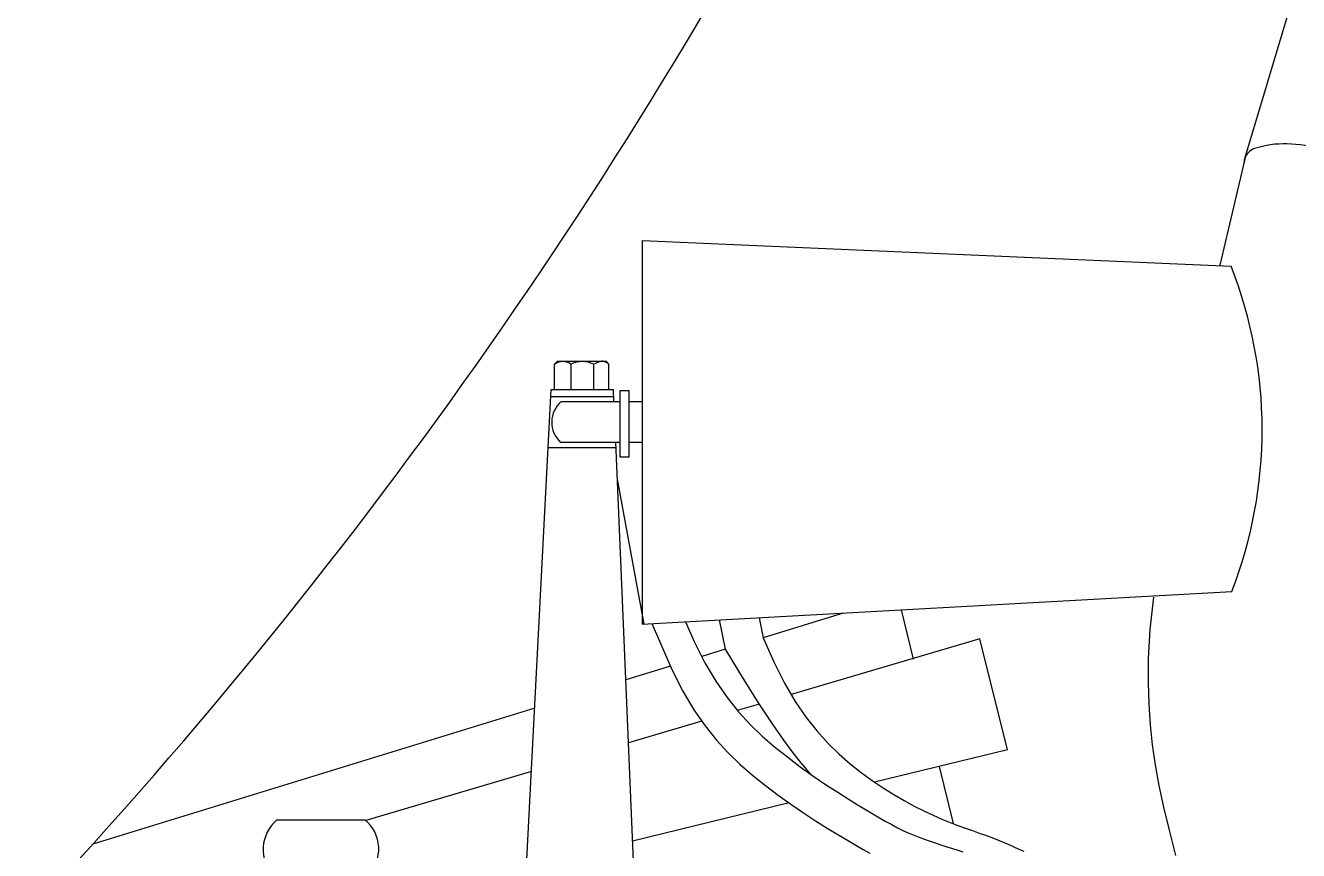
# Model space of a CAD drawing. Header units: millimetres. Extents: x -390 to 2317, y 0 to 1124.
# Drawn here: x 500.4 to 715.6, y 381.5 to 521 of the extents above; entities that cross this region are included whole.
import ezdxf

# ---------------------------------------------------------------- set-up
doc = ezdxf.new("R2010")
doc.units = ezdxf.units.MM
doc.layers.add('ceco.net 102 chopper', color=7, linetype='Continuous')

msp = doc.modelspace()

# ---------------------------------------------------------------- linework, layer by layer
at = {"layer": 'ceco.net 102 chopper'}
for p, q in [((715.24, 527.77), (706.43, 498.41)), ((604.67, 484.62), (604.67, 419.77)), ((604.67, 484.62), (704.2, 480.26)), ((589.85, 463.7), (590.35, 464.21)), ((589.85, 459.5), (589.85, 463.7)), ((590.35, 464.21), (598.55, 464.21)), ((592.63, 463.73), (592.63, 459.5)), ((596.48, 459.5), (596.48, 463.72)), ((599.05, 463.7), (598.55, 464.21)), ((599.05, 459.5), (599.05, 463.7)), ((579.99, 280.89), (589.3, 459.46)), ((589.3, 459.46), (599.83, 459.46)), ((600.93, 447.98), (600.93, 459.28)), ((600.93, 459.28), (602.43, 459.28)), ((602.43, 459.28), (602.43, 447.98)), ((589.24, 458.24), (599.87, 458.24)), ((590.97, 457.4), (600.93, 457.4)), ((602.43, 457.4), (604.67, 457.4)), ((590.86, 450.51), (600.93, 450.51)), ((602.43, 450.51), (604.67, 450.51)), ((588.79, 449.61), (600.24, 449.61)), ((602.43, 447.98), (600.93, 447.98)), ((604.67, 419.77), (704.3, 425.29)), ((691.07, 424.33), (690.46, 418.89)), ((648.41, 422.19), (650.45, 413.85)), ((606.31, 419.87), (609.73, 412.02)), ((611.99, 420.18), (613.45, 416.82)), ((624.42, 420.87), (625.11, 417.49)), ((638.63, 421.65), (625.11, 417.49)), ((625.11, 417.49), (626.9, 413.39)), ((690.46, 418.89), (690.17, 413.98)), ((613.45, 416.82), (615.27, 413.24)), ((618.71, 415.52), (614.73, 414.29)), ((661.73, 417.3), (629.85, 407.87)), ((666.42, 398.55), (661.73, 417.3)), ((615.27, 413.24), (617.12, 410.11)), ((626.9, 413.39), (628.7, 409.81)), ((690.17, 413.98), (690.15, 409.93)), ((609.45, 412.67), (601.89, 410.34)), ((609.73, 412.02), (611.55, 408.43)), ((617.12, 410.11), (619.01, 407.36)), ((628.7, 409.81), (630.53, 406.7)), ((690.15, 409.93), (690.27, 406.25)), ((611.55, 408.43), (613.4, 405.3)), ((619.01, 407.36), (620.95, 404.95)), ((630.53, 406.7), (632.37, 404)), ((586.49, 405.6), (511.84, 382.61)), ((613.4, 405.3), (615.29, 402.56)), ((620.95, 404.95), (622.93, 402.8)), ((690.27, 406.25), (690.5, 402.76)), ((615.29, 402.56), (617.23, 400.14)), ((622.93, 402.8), (624.96, 400.85)), ((632.37, 404), (634.23, 401.66)), ((690.5, 402.76), (690.86, 399.37)), ((624.96, 400.85), (627.05, 399.05)), ((634.23, 401.66), (636.09, 399.61)), ((617.23, 400.14), (619.21, 398)), ((627.05, 399.05), (629.2, 397.32)), ((636.09, 399.61), (637.96, 397.81)), ((666.42, 398.55), (643.95, 393.07)), ((690.86, 399.37), (691.35, 395.98)), ((619.21, 398), (621.24, 396.05)), ((621.24, 396.05), (623.33, 394.24)), ((629.2, 397.32), (631.37, 395.68)), ((637.96, 397.81), (639.83, 396.19)), ((639.83, 396.19), (641.69, 394.7)), ((691.35, 395.98), (691.98, 392.51)), ((585.93, 394.87), (557.93, 386.59)), ((623.33, 394.24), (625.48, 392.52)), ((631.37, 395.68), (633.53, 394.14)), ((633.53, 394.14), (635.66, 392.69)), ((641.69, 394.7), (643.54, 393.34)), ((654.86, 395.73), (657.22, 386.06)), ((625.48, 392.52), (627.65, 390.88)), ((635.66, 392.69), (637.7, 391.35)), ((643.54, 393.34), (645.37, 392.1)), ((645.37, 392.1), (647.17, 390.97)), ((691.98, 392.51), (692.76, 388.86)), ((629.5, 389.55), (603.04, 383.1)), ((627.65, 390.88), (629.81, 389.33)), ((637.7, 391.35), (639.64, 390.12)), ((639.64, 390.12), (641.44, 389.02)), ((647.17, 390.97), (648.92, 389.95)), ((648.92, 389.95), (650.62, 389.03)), ((629.81, 389.33), (631.94, 387.88)), ((631.94, 387.88), (633.98, 386.54)), ((641.44, 389.02), (643.06, 388.05)), ((643.06, 388.05), (644.48, 387.21)), ((650.62, 389.03), (652.26, 388.21)), ((652.26, 388.21), (653.82, 387.48)), ((653.82, 387.48), (655.3, 386.83)), ((692.76, 388.86), (693.7, 384.95)), ((542.94, 386.7), (557.79, 386.7)), ((633.98, 386.54), (635.92, 385.31)), ((635.92, 385.31), (637.72, 384.21)), ((644.48, 387.21), (645.73, 386.5)), ((645.73, 386.5), (646.83, 385.89)), ((646.83, 385.89), (647.81, 385.37)), ((647.81, 385.37), (648.72, 384.92)), ((655.3, 386.83), (656.69, 386.26)), ((656.69, 386.26), (658.02, 385.75)), ((658.02, 385.75), (659.28, 385.29)), ((659.28, 385.29), (660.47, 384.87)), ((637.72, 384.21), (639.34, 383.24)), ((639.34, 383.24), (640.76, 382.4)), ((648.72, 384.92), (649.59, 384.52)), ((649.59, 384.52), (650.44, 384.16)), ((650.44, 384.16), (651.31, 383.81)), ((651.31, 383.81), (652.23, 383.47)), ((652.23, 383.47), (653.19, 383.13)), ((653.19, 383.13), (654.17, 382.79)), ((660.47, 384.87), (661.61, 384.47)), ((661.61, 384.47), (662.69, 384.08)), ((662.69, 384.08), (663.73, 383.7)), ((663.73, 383.7), (664.73, 383.31)), ((664.73, 383.31), (665.69, 382.91)), ((693.7, 384.95), (694.79, 380.69)), ((640.76, 382.4), (642.01, 381.69)), ((642.01, 381.69), (643.11, 381.08)), ((654.17, 382.79), (655.15, 382.46)), ((655.15, 382.46), (656.13, 382.15)), ((656.13, 382.15), (657.08, 381.85)), ((657.08, 381.85), (657.99, 381.56)), ((657.99, 381.56), (658.85, 381.29)), ((665.69, 382.91), (666.61, 382.52)), ((666.61, 382.52), (667.49, 382.13)), ((667.49, 382.13), (668.34, 381.74)), ((668.34, 381.74), (669.14, 381.38))]:
    msp.add_line(p, q, dxfattribs=at)
for points in [[(706.9, 500.06), (702.31, 480.45)], [(599.05, 463.7), (598.92, 463.79), (598.81, 463.87), (598.71, 463.93), (598.62, 463.99), (598.54, 464.03), (598.48, 464.06), (598.41, 464.09), (598.35, 464.12), (598.3, 464.14), (598.24, 464.16), (598.18, 464.18), (598.13, 464.19), (598.06, 464.2), (598, 464.2), (597.92, 464.2), (597.83, 464.2), (597.74, 464.19), (597.63, 464.17), (597.5, 464.13), (597.35, 464.09), (597.18, 464.02), (596.98, 463.94), (596.75, 463.83), (596.48, 463.7)], [(599.87, 457.4), (599.81, 459.46)], [(607.23, 283.5), (600.2, 450.51)], [(600.46, 444.3), (604.93, 419.79)], [(617.7, 420.49), (618.71, 415.52)], [(618.71, 415.52), (621.72, 410.51), (624.36, 406.33), (626.63, 402.91), (628.55, 400.17), (630.15, 398.03), (631.43, 396.41), (632.42, 395.23), (633.14, 394.42)], [(624.24, 406.21), (620.72, 405.17)], [(614.72, 403.39), (602.34, 399.73)]]:
    msp.add_lwpolyline(points, dxfattribs=at)
msp.add_lwpolyline([(743.91, 485.7, 0.118231), (743.55, 486.88, 0.089321), (739.95, 491.06, 0.046272), (734.9, 494.44, 0.034398), (727.47, 497.82, 0.034398), (719.65, 500.16, 0.046272), (713.63, 500.94, 0.089321), (708.16, 500.16, 0.226762), (706.53, 498.59, 0.081996), (706.36, 497.75, 0.089321)], format="xyb", dxfattribs=at)
for centre, radius, start, end in [((-132.43, 964.24), 867.97, 307.26398, 339.74902), ((634.06, 452.64), 75.38, 338.7253, 21.4967), ((591.26, 461.86), 2.3, 54.0067, 128.0307), ((594.54, 459.7), 4.46, 64.2449, 115.7551), ((594.02, 453.9), 4.64, 131.0445, 227.0465), ((547.18, 381.67), 6.58, 130.1475, 222.8038), ((553.9, 381.82), 6.24, 313.7493, 51.3949)]:
    msp.add_arc(centre, radius, start, end, dxfattribs=at)

doc.saveas('drawing.dxf')
